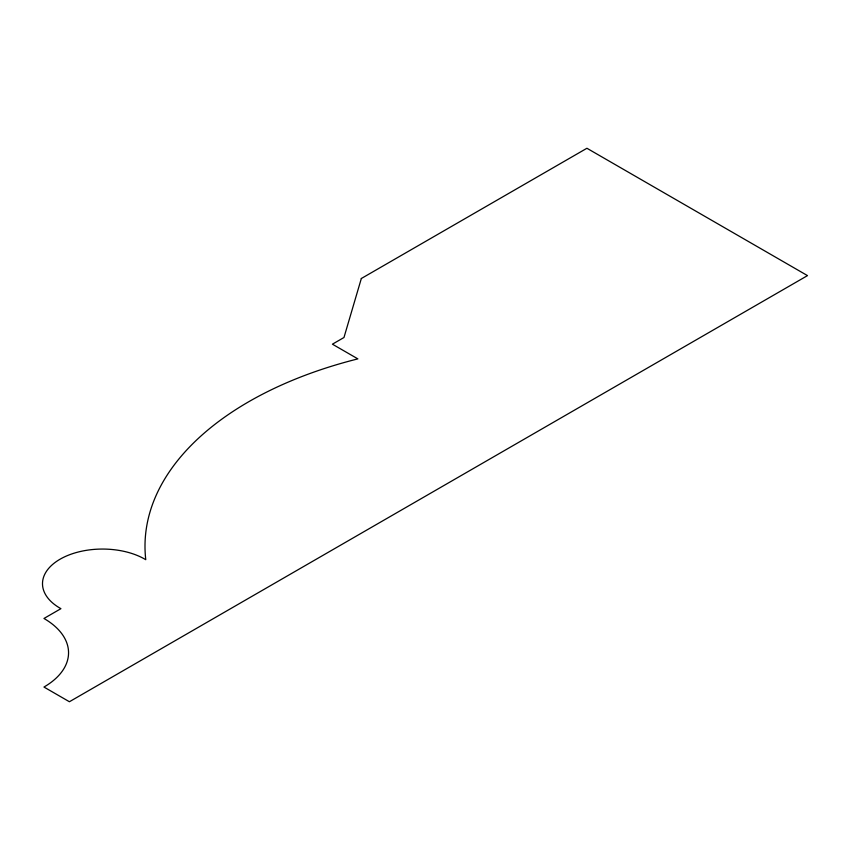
<?xml version="1.0" encoding="UTF-8"?>
<svg xmlns="http://www.w3.org/2000/svg" width="850" height="850" viewBox="0 0 850 850"><rect width="100%" height="100%" fill="white"/><g stroke="black" fill="none" stroke-linecap="round" stroke-linejoin="round"><path stroke-width="1.27" d="M361.335 278.502L343.974 337.503L332.414 344.186L357.861 358.881A353.823 204.276 0 0 0 145.764 559.693A59.999 34.638 0 0 0 60.074 559.204A59.999 34.638 0 0 0 60.924 608.674L43.956 618.471A83.98 48.492 0 0 1 43.956 687.044L69.413 701.739L807.5 275.612L586.925 148.261L361.335 278.502"/></g></svg>
